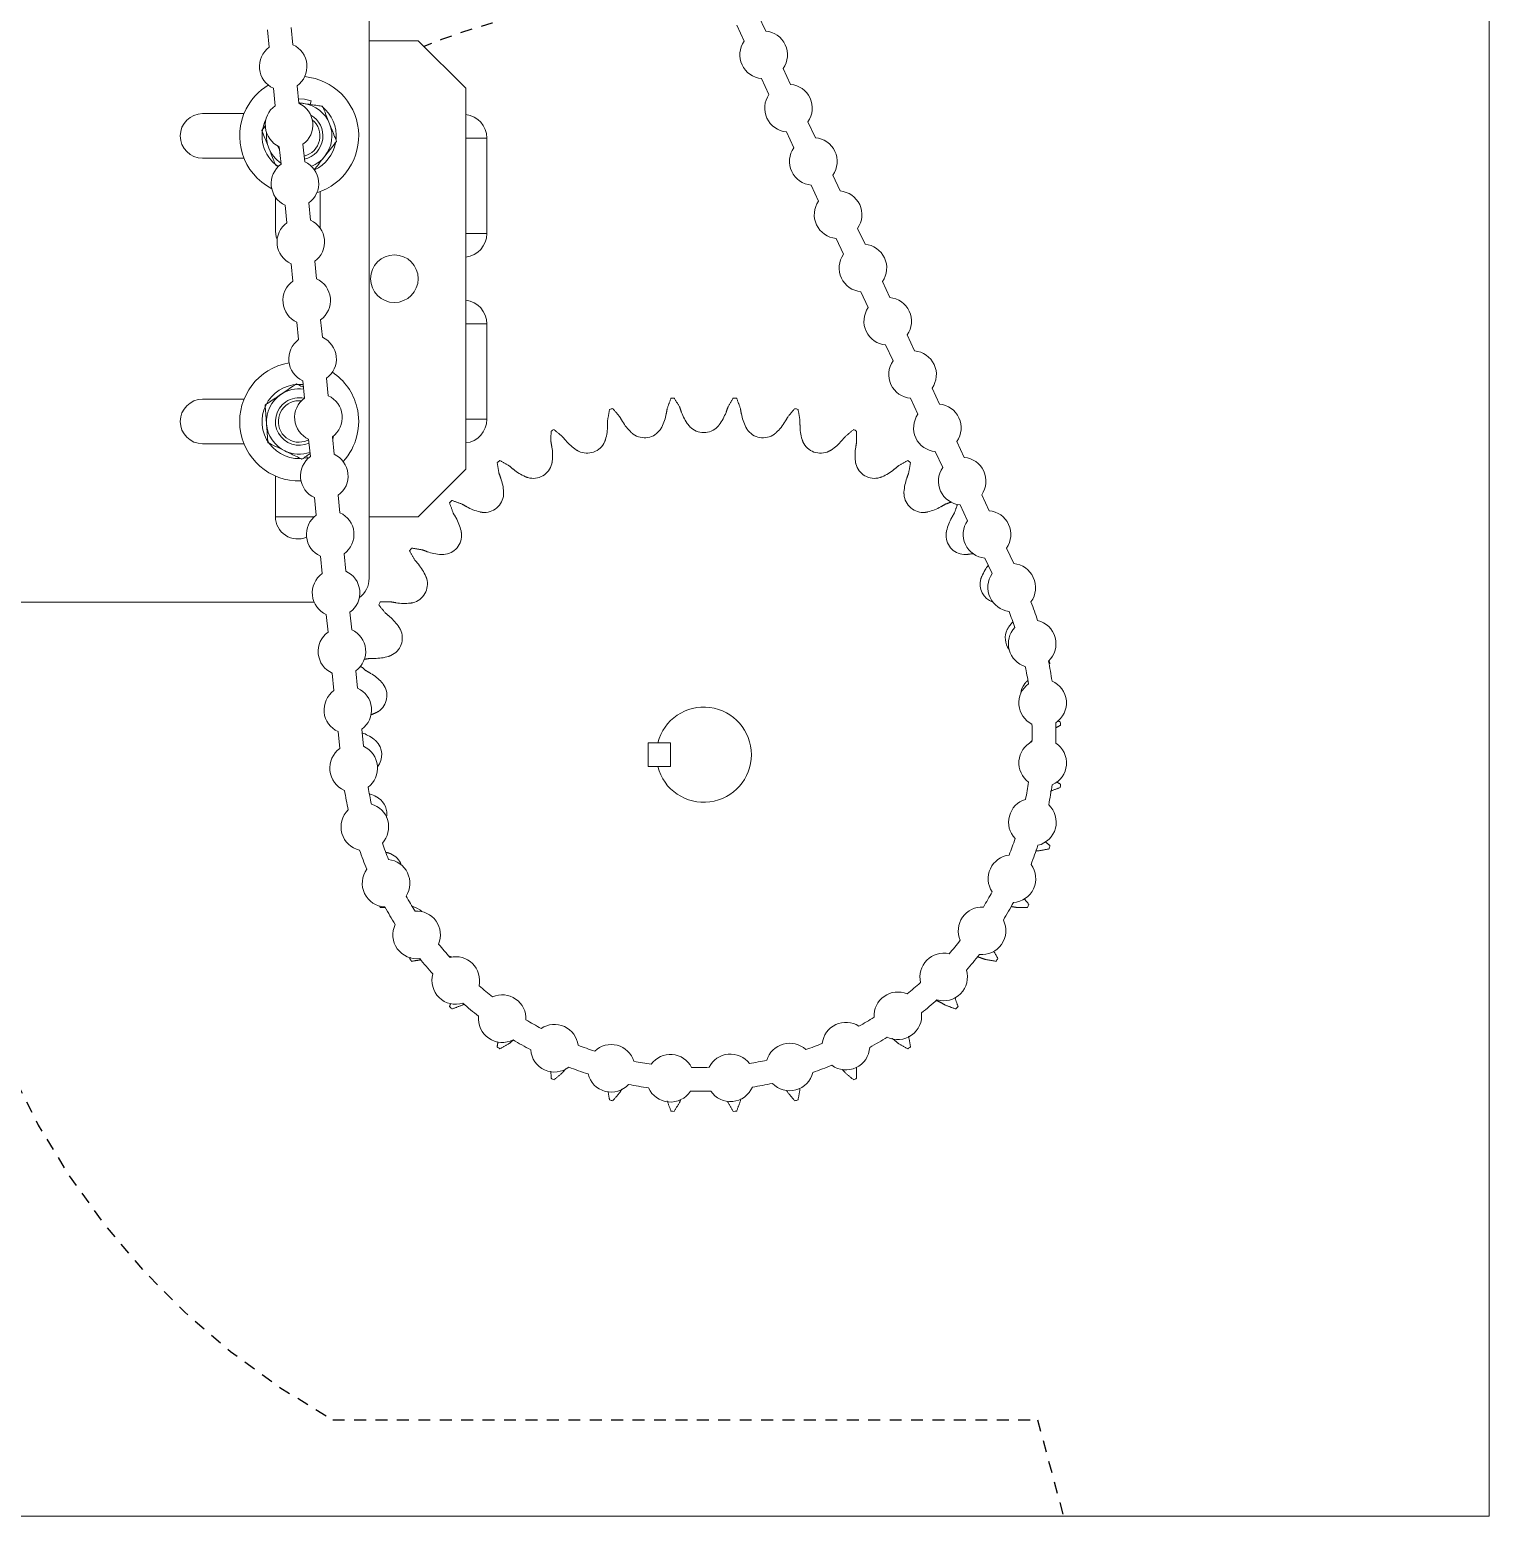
# Model space of a CAD drawing. Extents: x 19.7 to 49.9, y 8.2 to 37.5.
# Drawn here: x 34.61 to 49.94, y 8.23 to 23.85 of the extents above; entities that cross this region are included whole.
import ezdxf

# ---------------------------------------------------------------- set-up
doc = ezdxf.new("R2010")
doc.units = 0
doc.header["$LTSCALE"] = 0.5
doc.header["$MEASUREMENT"] = 0
doc.linetypes.add('HIDDEN', pattern=[0.375, 0.25, -0.125])
doc.layers.get('0').update_dxf_attribs({"linetype": 'CONTINUOUS'})
for name, color, linetype in [('DIM', 1, 'CONTINUOUS'), ('HID', 2, 'HIDDEN'), ('OBJ', 3, 'CONTINUOUS')]:
    doc.layers.add(name, color=color, linetype=linetype)

msp = doc.modelspace()

# ---------------------------------------------------------------- linework, layer by layer
at = {"color": 7, "linetype": 'Continuous', "lineweight": 15}
msp.add_line((45.5609647, 8.2324701), (46.9359646, 8.2324701), dxfattribs=at)
at = {"layer": 'DIM', "lineweight": 15}
for p, q in [((39.4067775, 22.7097247), (39.1859646, 22.7097247)), ((39.4067775, 21.7063063), (39.4067775, 22.7097247)), ((39.4067775, 21.7063063), (39.1859646, 21.7063063)), ((39.4067775, 20.7586389), (39.1859646, 20.7586389)), ((39.4067775, 20.7586389), (39.4067775, 19.7552205)), ((39.4067775, 19.7552205), (39.1859646, 19.7552205))]:
    msp.add_line(p, q, dxfattribs=at)
for centre, start, end in [((39.1567776, 22.709725), 0, 83.29551254), ((39.1567776, 21.706306), 276.70448746, 0), ((39.1567776, 20.7586392), 0, 83.29551254), ((39.1567776, 19.7552202), 276.70448746, 0)]:
    msp.add_arc(centre, 0.2499999, start, end, dxfattribs=at)
at = {"layer": 'HID'}
for p, q in [((37.7881827, 9.2462482), (45.1914341, 9.2462482)), ((45.1914341, 9.2462482), (45.4630752, 8.2324701))]:
    msp.add_line(p, q, dxfattribs=at)
for start, end in [(90, 111.56257057), (168.44457046, 240.84180296)]:
    msp.add_arc((41.6859647, 16.2324719), 8.0000016, start, end, dxfattribs=at)
at = {"layer": 'OBJ', "linetype": 'Continuous', "lineweight": 15}
for p, q in [((38.1707146, 25.7150006), (38.1707146, 18.0850006)), ((49.9359645, 8.2324701), (49.9359645, 24.2324735)), ((42.109921, 23.7276127), (42.0320425, 23.8948577)), ((42.3365542, 23.8331458), (42.2586757, 24.0003908)), ((37.1034981, 23.8476574), (37.1219398, 23.6640939)), ((37.352246, 23.8726491), (37.3706877, 23.6890856)), ((38.6859645, 23.7324703), (38.1707146, 23.7324703)), ((39.1859647, 23.2324718), (38.6859645, 23.7324703)), ((42.5972227, 23.2733643), (42.5193442, 23.4406093)), ((42.3705896, 23.1678313), (42.292711, 23.3350716)), ((37.1652241, 23.2332509), (37.1836658, 23.0496873)), ((37.413972, 23.2582426), (37.4324137, 23.0746791)), ((39.1859647, 19.2324698), (39.1859647, 23.2324718)), ((36.8564228, 22.9664708), (36.4207146, 22.9664708)), ((37.5633609, 23.1010788), (37.550269, 23.0631993)), ((42.857891, 22.7135782), (42.7800125, 22.8808232)), ((37.475698, 22.643836), (37.4941397, 22.4602725)), ((42.6312578, 22.6080451), (42.5533793, 22.7752901)), ((36.4207146, 22.4984711), (36.8564228, 22.4984711)), ((37.2088968, 22.6278742), (37.2297309, 22.5911634)), ((37.2269501, 22.6188443), (37.2453918, 22.4352808)), ((42.8919263, 22.0482636), (42.8140475, 22.2155039)), ((43.1185595, 22.1537967), (43.040681, 22.321037)), ((37.1867146, 22.0888229), (37.1867146, 21.7324716)), ((37.537424, 22.0294295), (37.5558651, 21.8458659)), ((37.6547149, 21.7658174), (37.6547149, 22.1470055)), ((37.2886761, 22.0044378), (37.3071178, 21.8208742)), ((43.3792279, 21.5940105), (43.3013492, 21.7612555)), ((43.1525946, 21.4884774), (43.0747161, 21.6557224)), ((37.59915, 21.4150229), (37.6175911, 21.2314594)), ((37.3504021, 21.3900312), (37.3688432, 21.2064677)), ((43.413263, 20.9286913), (43.3353843, 21.0959363)), ((43.6398963, 21.034229), (43.5620176, 21.2014693)), ((37.4121281, 20.7756247), (37.4305692, 20.5920611)), ((37.6608755, 20.8006117), (37.6793171, 20.6170481)), ((43.9005647, 20.4744429), (43.822686, 20.6416879)), ((43.6739314, 20.3689098), (43.5960528, 20.5361548)), ((37.4738536, 20.1612181), (37.4922952, 19.9776546)), ((37.7226015, 20.1862051), (37.7410431, 20.0026416)), ((44.1612329, 19.9146567), (44.0833544, 20.0819017)), ((36.8564228, 19.9664705), (36.4207146, 19.9664705)), ((43.9345997, 19.8091236), (43.8567212, 19.9763686)), ((37.5355796, 19.5468069), (37.5540212, 19.363248)), ((37.7843275, 19.5717986), (37.8027691, 19.388235)), ((44.4219013, 19.3548752), (44.3440228, 19.5221202)), ((36.4207146, 19.4984708), (36.8564228, 19.4984708)), ((37.5146522, 19.3702316), (37.5187512, 19.3513599)), ((44.1952681, 19.2493421), (44.1173896, 19.4165871)), ((37.4841049, 19.3454558), (37.5187512, 19.3513599)), ((38.6859645, 18.7324713), (39.1859647, 19.2324698)), ((37.1867146, 19.159325), (37.1867146, 18.7324713)), ((37.5973056, 18.9324003), (37.6157472, 18.7488368)), ((37.8460535, 18.957392), (37.8644951, 18.7738285)), ((44.6825698, 18.795089), (44.6046912, 18.962334)), ((44.4559365, 18.689556), (44.378058, 18.856801)), ((37.1867146, 18.7324713), (37.5953444, 18.7324713)), ((38.1707146, 18.7324713), (38.6859645, 18.7324713)), ((37.6590316, 18.3179937), (37.6774732, 18.1344302)), ((37.9077795, 18.3429855), (37.9262211, 18.1594219)), ((44.7143619, 18.1345898), (44.6387263, 18.2970148)), ((44.9409952, 18.2401229), (44.8653596, 18.4025525)), ((37.5928663, 17.834999), (30.4207145, 17.834999)), ((37.7207576, 17.7035872), (37.7391993, 17.5200237)), ((37.9695055, 17.7285789), (37.9879472, 17.5450154)), ((37.7824836, 17.0891806), (37.8009253, 16.9056171)), ((38.0312315, 17.1141723), (38.0496732, 16.9306088)), ((37.8442096, 16.4747741), (37.8621673, 16.2960258)), ((38.0929575, 16.4997658), (38.1109152, 16.3210176)), ((41.2018416, 16.3574703), (41.1029648, 16.3574703)), ((41.1029648, 16.3574703), (41.1029648, 16.1074734)), ((41.3359647, 16.3574703), (41.2018416, 16.3574703)), ((41.3359647, 16.1074734), (41.3359647, 16.3574703)), ((45.1302989, 16.3776232), (45.1111231, 16.3561045)), ((41.1029648, 16.1074734), (41.2018416, 16.1074734)), ((41.2018416, 16.1074734), (41.3359647, 16.1074734)), ((33.6859649, 8.2324701), (49.9359645, 8.2324701))]:
    msp.add_line(p, q, dxfattribs=at)
at = {"layer": 'OBJ', "linetype": 'Continuous', "lineweight": 15, "flags": 128}
for points in [[(37.5633609, 23.1010788), (37.4906596, 23.1186175), (37.4276207, 23.1223815)], [(37.4322606, 23.0761997), (37.4406991, 23.0761903), (37.4855228, 23.0726328)], [(37.1867146, 21.7324716), (37.1946879, 21.6719096), (37.2044124, 21.6432008)], [(37.4359647, 19.5137239), (37.4925815, 19.5211769), (37.5364478, 19.5381665)], [(37.7855542, 19.5595913), (37.7869229, 19.5623885), (37.7948351, 19.5797912)], [(39.035145, 14.106109), (39.0315488, 14.1079957), (39.0070159, 14.1185696)]]:
    msp.add_lwpolyline(points, dxfattribs=at)
at = {"layer": 'OBJ', "linetype": 'Continuous', "lineweight": 15}
msp.add_circle((38.4359647, 21.2324719), 0.25, dxfattribs=at)
for centre, radius, start, end in [((42.3146326, 23.5841106), 0.25, 324.96945428, 84.96945428), ((37.2679558, 23.4611692), 0.25, 125.73692791, 245.73692791), ((37.2679558, 23.4611692), 0.25, 305.73692791, 65.73692791), ((42.3146326, 23.5841106), 0.25, 144.96945428, 264.96945428), ((37.4359647, 22.7324719), 0.625, 287.31800176, 84.65574122), ((42.575301, 23.0243265), 0.25, 324.96945428, 84.96945428), ((37.4359647, 22.7324719), 0.625, 121.31079612, 153.1144363), ((42.575301, 23.0243265), 0.25, 144.96945428, 264.96945428), ((36.4207147, 22.7324719), 0.234, 90, 270), ((37.4359647, 22.7324719), 0.625, 153.1144363, 242.49956263), ((37.3296817, 22.846762), 0.25, 125.73692791, 245.73692791), ((37.3296817, 22.846762), 0.25, 305.73692791, 65.73692791), ((37.4359647, 22.7324719), 0.34375, 21.71086474, 81.71086474), ((37.4359647, 22.7324719), 0.39, 354.53668721, 52.05759426), ((37.4359647, 22.7324719), 0.39, 153.51240079, 235.65913368), ((37.4359647, 22.7324719), 0.21875, 283.7977223, 51.09637655), ((37.4359647, 22.7324719), 0.25, 282.78463778, 61.10940278), ((37.4359647, 22.7324719), 0.34375, 321.71086474, 21.71086474), ((37.4359647, 22.7324719), 0.34375, 174.69418581, 201.71086474), ((37.4359647, 22.7324719), 0.39, 294.15843071, 349.15922088), ((42.8359694, 22.4645424), 0.25, 324.96945428, 84.96945428), ((37.4359647, 22.7324719), 0.34375, 201.71086474, 236.09114857), ((37.4359647, 22.7324719), 0.34375, 291.83637205, 321.71086474), ((42.8359694, 22.4645424), 0.25, 144.96945428, 264.96945428), ((37.3914077, 22.2323548), 0.25, 125.73692791, 245.73692791), ((37.3914077, 22.2323548), 0.25, 305.73692791, 65.73692791), ((43.0966378, 21.9047583), 0.25, 144.96945428, 264.96945428), ((43.0966378, 21.9047583), 0.25, 324.96945428, 84.96945428), ((37.4531336, 21.6179477), 0.25, 125.73692791, 245.73692791), ((37.4531336, 21.6179477), 0.25, 305.73692791, 65.73692791), ((43.3573061, 21.3449742), 0.25, 324.96945428, 84.96945428), ((43.3573061, 21.3449742), 0.25, 144.96945428, 264.96945428), ((37.5148596, 21.0035405), 0.25, 125.73692791, 245.73692791), ((37.5148596, 21.0035405), 0.25, 305.73692791, 65.73692791), ((43.6179745, 20.7851901), 0.25, 144.96945428, 264.96945428), ((43.6179745, 20.7851901), 0.25, 324.96945428, 84.96945428), ((37.5765855, 20.3891334), 0.25, 305.73692791, 65.73692791), ((37.5765855, 20.3891334), 0.25, 125.73692791, 245.73692791), ((43.8786429, 20.225406), 0.25, 324.96945428, 84.96945428), ((37.4359647, 19.7324719), 0.625, 99.76829823, 271.80218828), ((43.8786429, 20.225406), 0.25, 144.96945428, 264.96945428), ((37.4359647, 19.7324719), 0.625, 14.06466285, 56.05758873), ((37.4359647, 19.7324719), 0.39, 83.81628562, 271.23135399), ((37.4359647, 19.7324719), 0.34375, 124.23355516, 184.23355516), ((37.4359647, 19.7324719), 0.34375, 82.18373688, 124.23355516), ((37.6383115, 19.7747262), 0.25, 305.73692791, 65.73692791), ((36.4207147, 19.7324719), 0.234, 90, 270), ((37.4359647, 19.7324719), 0.25, 124.23355516, 294.53467428), ((37.4359647, 19.7324719), 0.21875, 83.70520664, 270), ((37.4359647, 19.7324719), 0.25, 77.37502453, 124.23355516), ((37.6383115, 19.7747262), 0.25, 125.73692791, 245.73692791), ((37.4359647, 19.7324719), 0.625, 317.74845855, 14.06466285), ((41.6859647, 16.2324719), 3.7593913, 104.73026605, 105.26973395), ((41.6859647, 16.2324719), 3.7593913, 94.73026605, 95.26973395), ((41.6859647, 16.2324719), 3.7593913, 84.73026605, 85.26973395), ((41.6859647, 16.2324719), 3.7593913, 74.73026605, 75.26973395), ((44.1393113, 19.6656219), 0.25, 324.96945428, 84.96945428), ((37.4359647, 19.7324719), 0.34375, 184.23355516, 244.23355516), ((41.6859647, 19.8180073), 0.2025, 224.20993953, 315.79006047), ((44.1393113, 19.6656219), 0.25, 144.96945428, 264.96945428), ((41.6859647, 16.2324719), 3.7593913, 114.73026605, 115.26973395), ((41.063343, 19.763535), 0.2025, 234.20993953, 325.79006047), ((42.3085864, 19.763535), 0.2025, 214.20993953, 305.79006047), ((41.6859647, 16.2324719), 3.7593913, 64.73026605, 65.26973395), ((37.4359647, 19.7324719), 0.34375, 244.23355516, 289.29011894), ((37.7000374, 19.160319), 0.25, 125.73692791, 245.73692791), ((37.7000374, 19.160319), 0.25, 305.73692791, 65.73692791), ((40.4596393, 19.6017731), 0.2025, 244.20993953, 335.79006047), ((42.91229, 19.6017731), 0.2025, 204.20993953, 295.79006047), ((41.6859647, 16.2324719), 3.7593913, 124.73026605, 125.26973395), ((39.893197, 19.3376366), 0.2025, 254.20993953, 345.79006047), ((43.4787324, 19.3376366), 0.2025, 194.20993953, 285.79006047), ((41.6859647, 16.2324719), 3.7593913, 54.73026605, 55.26973395), ((44.3999797, 19.1058378), 0.25, 144.96945428, 264.96945428), ((44.3999797, 19.1058378), 0.25, 324.96945428, 84.96945428), ((41.6859647, 16.2324719), 3.7593913, 134.73026605, 135.26973395), ((39.3812269, 18.9791514), 0.2025, 264.20993953, 355.79006047), ((43.9907024, 18.9791514), 0.2025, 184.20993953, 275.79006047), ((37.7617634, 18.5459119), 0.25, 125.73692791, 245.73692791), ((37.7617634, 18.5459119), 0.25, 305.73692791, 65.73692791), ((44.660648, 18.5460536), 0.25, 324.96945428, 84.96945428), ((37.4207147, 18.7324719), 0.234, 180, 293.32654419), ((44.660648, 18.5460536), 0.25, 144.96945428, 264.96945428), ((38.9392852, 18.5372096), 0.2025, 274.20993953, 5.79006047), ((44.4326441, 18.5372096), 0.2025, 174.20993953, 265.79006047), ((41.6859647, 16.2324719), 3.7593913, 144.73026605, 145.26973395), ((37.8234893, 17.9315047), 0.25, 125.73692791, 245.73692791), ((37.8234893, 17.9315047), 0.25, 305.73692791, 65.73692791), ((44.9190734, 17.9910863), 0.25, 144.9694461, 205.57866633), ((44.9190734, 17.9910863), 0.25, 24.36090906, 84.9694461), ((37.9207147, 18.085), 0.25, 306.34075408, 0), ((38.5807999, 18.0252396), 0.2025, 284.20993953, 15.79006047), ((44.7911294, 18.0252396), 0.2025, 164.20993953, 250.18329414), ((44.9213164, 17.9862695), 0.25, 323.19993457, 25.57866633), ((41.6859647, 16.2324719), 3.7593913, 154.73026605, 155.26973395), ((44.9213164, 17.9862695), 0.25, 204.36090906, 263.17058717), ((41.6244795, 16.4564068), 3.7595, 18.37128368, 21.53678267), ((41.6244795, 16.4564068), 3.5095, 18.4888081, 21.419317), ((37.8852153, 17.3170976), 0.25, 125.73692791, 245.73692791), ((37.8852153, 17.3170976), 0.25, 305.73692791, 65.73692791), ((38.3166635, 17.4587972), 0.2025, 294.20993953, 25.79006047), ((45.0552658, 17.4587972), 0.2025, 154.20993953, 216.23472648), ((45.1348917, 17.3979992), 0.25, 136.73666988, 253.29318594), ((45.1348917, 17.3979992), 0.25, 313.3225627, 76.70729313), ((41.6244795, 16.4564068), 3.7595, 8.40928368, 11.65857214), ((41.6859647, 16.2324719), 3.7593913, 14.73026605, 15.26973395), ((41.6244795, 16.4564068), 3.5095, 8.5268081, 11.54104773), ((37.9469412, 16.7026904), 0.25, 125.73692791, 245.73692791), ((37.9469412, 16.7026904), 0.25, 305.73692791, 65.73692791), ((38.1549016, 16.8550936), 0.2025, 304.20993953, 35.79006047), ((45.244855, 16.7765188), 0.25, 126.77466988, 243.33118594), ((45.2170277, 16.8550936), 0.2025, 144.20993953, 173.97986243), ((45.244855, 16.7765188), 0.25, 303.3605627, 66.74529313), ((41.6859647, 16.2324719), 0.5, 194.47751219, 165.52248781), ((41.6244795, 16.4564068), 3.5095, 358.5648081, 1.57904773), ((41.6244795, 16.4564068), 3.7595, 358.44728368, 1.69657214), ((41.6859647, 16.2324719), 3.7593913, 4.73026605, 5.26973395), ((38.0081835, 16.0930983), 0.25, 125.73692791, 186.2914779), ((38.0081835, 16.0930983), 0.25, 5.18237793, 65.73692791), ((38.1004293, 16.2324719), 0.2025, 321.12626994, 45.79006047), ((45.2456473, 16.1453856), 0.25, 116.81266988, 233.36918594), ((45.2456473, 16.1453856), 0.25, 293.3985627, 56.78329313), ((38.0086672, 16.0882832), 0.25, 307.53579502, 6.2914779), ((38.0086672, 16.0882832), 0.25, 185.18237793, 247.50644762), ((41.6244795, 16.4564068), 3.5095, 348.6028081, 351.61704773), ((41.6244795, 16.4564068), 3.7595, 189.16959952, 192.34257214), ((41.6244795, 16.4564068), 3.5095, 189.28706519, 192.22504773), ((38.1549016, 15.6098502), 0.2025, 349.81829872, 55.79006047), ((41.6244795, 16.4564068), 3.7595, 348.48528368, 351.73457214), ((41.6859647, 16.2324719), 3.7593913, 354.73026605, 355.26973395), ((38.125558, 15.4729749), 0.25, 134.0065627, 257.39129313), ((38.125558, 15.4729749), 0.25, 317.42066988, 73.97718594), ((45.1372448, 15.523631), 0.25, 106.85066988, 223.40718594), ((45.1372448, 15.523631), 0.25, 283.4365627, 46.82129313), ((41.6244795, 16.4564068), 3.5095, 199.1728081, 202.18704773), ((41.6244795, 16.4564068), 3.5095, 338.6408081, 341.65504773), ((41.6244795, 16.4564068), 3.7595, 199.05528368, 202.30457214), ((38.3166635, 15.0061466), 0.2025, 20.18310207, 65.79006047), ((44.9229163, 14.930004), 0.25, 96.88866988, 213.44518594), ((41.6244795, 16.4564068), 3.7595, 338.52328368, 341.77257214), ((41.6859647, 16.2324719), 3.7593913, 344.73026605, 345.26973395), ((38.348441, 14.8825065), 0.25, 143.9685627, 267.35329313), ((38.348441, 14.8825065), 0.25, 327.38266988, 83.93918594), ((44.9229163, 14.930004), 0.25, 273.4745627, 36.85929313), ((41.6244795, 16.4564068), 3.5095, 209.1348081, 212.14904773), ((41.6244795, 16.4564068), 3.5095, 328.6788081, 331.69304773), ((41.6244795, 16.4564068), 3.7595, 328.56128368, 331.81057214), ((41.6859647, 16.2324719), 3.7593913, 205.02491603, 205.26973395), ((41.6244795, 16.4564068), 3.7595, 209.01728368, 212.26657214), ((38.5807999, 14.4397042), 0.2025, 45.37604321, 75.79006047), ((38.6701117, 14.3394984), 0.25, 337.34466988, 93.90118594), ((44.6091247, 14.382405), 0.25, 86.92666988, 203.48318594), ((41.6859647, 16.2324719), 3.7593913, 334.73026605, 335.26973395), ((38.6701117, 14.3394984), 0.25, 153.9305627, 277.31529313), ((44.6091247, 14.382405), 0.25, 263.5125627, 26.89729313), ((41.6244795, 16.4564068), 3.5095, 219.0968081, 222.11104773), ((41.6244795, 16.4564068), 3.5095, 318.7168081, 321.73104773), ((41.6859647, 16.2324719), 3.7593913, 214.73026605, 215.26973395), ((41.6244795, 16.4564068), 3.7595, 218.97928368, 222.22857214), ((39.0808701, 13.8603248), 0.25, 347.30666988, 103.86318594), ((44.2053324, 13.8973467), 0.25, 76.96466988, 193.52118594), ((41.6244795, 16.4564068), 3.7595, 318.59928368, 321.84857214), ((41.6859647, 16.2324719), 3.7593913, 324.73026605, 325.26973395), ((39.0808701, 13.8603248), 0.25, 163.8925627, 287.27729313), ((44.2053324, 13.8973467), 0.25, 253.5505627, 16.93529313), ((41.6244795, 16.4564068), 3.5095, 229.0588081, 232.07304773), ((41.6244795, 16.4564068), 3.5095, 308.7548081, 311.76904773), ((41.6859647, 16.2324719), 3.7593913, 224.73026605, 225.26973395), ((41.6244795, 16.4564068), 3.7595, 228.94128368, 232.19057214), ((39.56833, 13.459435), 0.25, 357.26866988, 113.82518594), ((43.7237156, 13.4894557), 0.25, 67.00266988, 183.55918594), ((41.6244795, 16.4564068), 3.7595, 308.63728368, 311.88657214), ((41.6859647, 16.2324719), 3.7593913, 314.73026605, 315.26973395), ((39.56833, 13.459435), 0.25, 173.8545627, 297.23929313), ((41.6244795, 16.4564068), 3.5095, 239.0208081, 242.03504773), ((41.6244795, 16.4564068), 3.5095, 298.7928081, 301.80704773), ((43.7237156, 13.4894557), 0.25, 243.5885627, 6.97329313), ((40.1177923, 13.1489177), 0.25, 7.23066988, 123.78718594), ((43.1787971, 13.171032), 0.25, 57.04066988, 173.59718594), ((41.6859647, 16.2324719), 3.7593913, 234.73026605, 235.26973395), ((41.6244795, 16.4564068), 3.7595, 238.90328368, 242.15257214), ((40.1177923, 13.1489177), 0.25, 183.8165627, 307.20129313), ((41.6244795, 16.4564068), 3.5095, 248.9828081, 251.99704773), ((40.7126881, 12.9381363), 0.25, 17.19266988, 133.74918594), ((42.5870088, 12.9516774), 0.25, 47.07866988, 163.63518594), ((41.6244795, 16.4564068), 3.5095, 288.8308081, 291.84504773), ((43.1787971, 13.171032), 0.25, 233.6265627, 357.01129313), ((41.6244795, 16.4564068), 3.7595, 298.67528368, 301.92457214), ((41.6859647, 16.2324719), 3.7593913, 304.73026605, 305.26973395), ((41.6244795, 16.4564068), 3.5095, 258.9448081, 261.95904773), ((41.3350786, 12.833447), 0.25, 27.15466988, 143.71118594), ((41.9661959, 12.8380065), 0.25, 37.11666988, 153.67318594), ((41.6244795, 16.4564068), 3.5095, 278.8688081, 281.88304773), ((41.6244795, 16.4564068), 3.7595, 288.71328368, 291.96257214), ((41.6859647, 16.2324719), 3.7593913, 244.73026605, 245.26973395), ((41.6244795, 16.4564068), 3.7595, 248.86528368, 252.11457214), ((40.7126881, 12.9381363), 0.25, 193.7785627, 317.16329313), ((41.6244795, 16.4564068), 3.5095, 268.9068081, 271.92104773), ((42.5870088, 12.9516774), 0.25, 223.6645627, 347.04929313), ((41.6859647, 16.2324719), 3.7593913, 294.73026605, 295.26973395), ((41.6244795, 16.4564068), 3.7595, 258.82728368, 262.07657214), ((41.3350786, 12.833447), 0.25, 203.7405627, 327.12529313), ((41.6244795, 16.4564068), 3.7595, 268.78928368, 272.03857214), ((41.9661959, 12.8380065), 0.25, 213.7025627, 337.08729313), ((41.6244795, 16.4564068), 3.7595, 278.75128368, 282.00057214), ((41.6859647, 16.2324719), 3.7593913, 254.73026605, 255.26973395), ((41.6859647, 16.2324719), 3.7593913, 284.73026605, 285.26973395), ((41.6859647, 16.2324719), 3.7593913, 264.73026605, 265.26973395), ((41.6859647, 16.2324719), 3.7593913, 274.73026605, 275.26973395)]:
    msp.add_arc(centre, radius, start, end, dxfattribs=at)
for points, knots in [([(37.4354215, 23.0799308), (37.4467191, 23.0782852), (37.4632651, 23.0758752), (37.4801628, 23.0734136), (37.4855228, 23.0726328)], [0, 0, 0, 0, 0.6827986035, 1, 1, 1, 1]), ([(37.4855228, 23.0726328), (37.5095942, 23.0691257), (37.5585595, 23.0619916), (37.6242584, 23.0524204), (37.6644608, 23.0465614), (37.6819137, 23.0440179)], [0, 0, 0, 0, 0.353661993, 0.7194089119, 1, 1, 1, 1]), ([(37.6819137, 23.0440179), (37.6881455, 23.0283679), (37.7027566, 22.9916748), (37.7272573, 22.9301343), (37.7458808, 22.8833637), (37.7553301, 22.859633)], [0, 0, 0, 0, 0.2681309139, 0.6286605681, 1, 1, 1, 1]), ([(37.7553301, 22.859633), (37.7554859, 22.8592419), (37.7643772, 22.8369302), (37.7822818, 22.7919323), (37.8067218, 22.7305617), (37.8218576, 22.692549), (37.8287464, 22.6752482)], [0, 0, 0, 0, 0.00612634794, 0.34949663476, 0.70393517322, 1, 1, 1, 1]), ([(37.043183, 22.7896985), (37.0494146, 22.7740467), (37.064024, 22.7373522), (37.0885296, 22.6758132), (37.1071508, 22.6290415), (37.1165994, 22.6053089)], [0, 0, 0, 0, 0.2681449916, 0.6286480669, 1, 1, 1, 1]), ([(37.8287464, 22.6752482), (37.8110103, 22.6527806), (37.774915, 22.6070564), (37.7324053, 22.5532163), (37.7091209, 22.5237165), (37.705772, 22.5194735)], [0, 0, 0, 0, 0.45269040489, 0.92128078108, 1, 1, 1, 1]), ([(37.1165994, 22.6053089), (37.1167553, 22.6049178), (37.125646, 22.5826074), (37.1435523, 22.5376118), (37.167992, 22.4762414), (37.1831271, 22.4382265), (37.1900158, 22.420924)], [0, 0, 0, 0, 0.0061263573, 0.3494761201, 0.7039151986, 1, 1, 1, 1]), ([(37.705772, 22.5194735), (37.6907042, 22.500387), (37.6600537, 22.4615617), (37.6219028, 22.4132338), (37.5995904, 22.3849728), (37.5915428, 22.3747797)], [0, 0, 0, 0, 0.3820290812, 0.7771123854, 1, 1, 1, 1]), ([(37.2425823, 20.0166698), (37.242234, 20.016432), (37.2223987, 20.0028887), (37.1823285, 19.9756904), (37.1277259, 19.9385123), (37.0938982, 19.9154936), (37.0785017, 19.9050167)], [0, 0, 0, 0, 0.0061364461, 0.3494901056, 0.7039230929, 1, 1, 1, 1]), ([(37.4066622, 20.1283182), (37.392735, 20.1188405), (37.3600826, 20.0966201), (37.3053209, 20.0593565), (37.2637001, 20.0310381), (37.2425823, 20.0166698)], [0, 0, 0, 0, 0.26814566411, 0.62866672124, 1, 1, 1, 1]), ([(37.4807521, 20.0925554), (37.4720064, 20.0967763), (37.4464305, 20.1091198), (37.4224455, 20.1206987), (37.4066622, 20.1283182)], [0, 0, 0, 0, 0.3419532059, 1, 1, 1, 1]), ([(37.0785017, 19.9050167), (37.0806149, 19.8764717), (37.0849156, 19.8183769), (37.0899792, 19.7499657), (37.0927534, 19.7124861), (37.0931524, 19.7070964)], [0, 0, 0, 0, 0.45267908462, 0.92129328104, 1, 1, 1, 1]), ([(37.0931524, 19.7070964), (37.0949481, 19.6828364), (37.0986009, 19.6334889), (37.1035029, 19.5672774), (37.1065017, 19.5267611), (37.1078036, 19.5091714)], [0, 0, 0, 0, 0.3536709373, 0.7194044392, 1, 1, 1, 1]), ([(40.6536323, 19.5436952), (40.6598979, 19.5677958), (40.6726212, 19.6167357), (40.674583, 19.6663451), (40.6755787, 19.6915241)], [0, 0, 0, 0, 0.4924536119, 1, 1, 1, 1]), ([(40.8314589, 19.7332896), (40.8444771, 19.7126187), (40.8709251, 19.6706237), (40.9063772, 19.6345575), (40.9243791, 19.6162439)], [0, 0, 0, 0, 0.4922214983, 1, 1, 1, 1]), ([(41.2443035, 19.6726524), (41.2546587, 19.6952981), (41.275687, 19.7412843), (41.2862338, 19.7897986), (41.2915868, 19.8144223)], [0, 0, 0, 0, 0.4924442696, 1, 1, 1, 1]), ([(41.4523516, 19.8284881), (41.4615825, 19.8058701), (41.4803362, 19.7599191), (41.5089867, 19.7182432), (41.5235348, 19.697081)], [0, 0, 0, 0, 0.4922200648, 1, 1, 1, 1]), ([(41.8483945, 19.697081), (41.8625248, 19.7175848), (41.891219, 19.7592216), (41.9100301, 19.8051679), (41.9195778, 19.8284881)], [0, 0, 0, 0, 0.4924466148, 1, 1, 1, 1]), ([(42.0803425, 19.8144223), (42.0855055, 19.790545), (42.0959946, 19.742036), (42.1169733, 19.6960189), (42.1276258, 19.6726524)], [0, 0, 0, 0, 0.4922233194, 1, 1, 1, 1]), ([(42.4475502, 19.6162439), (42.4650263, 19.6339814), (42.500515, 19.6700011), (42.5270185, 19.7119818), (42.5404707, 19.7332896)], [0, 0, 0, 0, 0.49243821006, 1, 1, 1, 1]), ([(42.6963507, 19.6915241), (42.6972888, 19.6671118), (42.6991947, 19.6175175), (42.7118641, 19.5685559), (42.718297, 19.5436952)], [0, 0, 0, 0, 0.49224124949, 1, 1, 1, 1]), ([(40.2365294, 19.5317227), (40.2529396, 19.513625), (40.2862778, 19.4768585), (40.3274552, 19.4474959), (40.3483638, 19.4325865)], [0, 0, 0, 0, 0.49223173572, 1, 1, 1, 1]), ([(43.0235655, 19.4325865), (43.0438564, 19.4470199), (43.0850618, 19.4763302), (43.1184519, 19.5130731), (43.1353996, 19.5317227)], [0, 0, 0, 0, 0.4924322786, 1, 1, 1, 1]), ([(37.1078036, 19.5091714), (37.1335818, 19.4967288), (37.1860442, 19.4714061), (37.2478236, 19.4415885), (37.2816679, 19.4252495), (37.2865354, 19.4228996)], [0, 0, 0, 0, 0.4526876532, 0.9212846776, 1, 1, 1, 1]), ([(37.2865354, 19.4228996), (37.3084422, 19.412325), (37.3530046, 19.3908143), (37.4127948, 19.3619515), (37.4493831, 19.3442934), (37.4652666, 19.3366277)], [0, 0, 0, 0, 0.3536643317, 0.7194161086, 1, 1, 1, 1]), ([(37.5508451, 19.3948572), (37.5377264, 19.3859311), (37.5082491, 19.3658742), (37.4806069, 19.3470657), (37.4652666, 19.3366277)], [0, 0, 0, 0, 0.4450398898, 1, 1, 1, 1]), ([(40.0943278, 19.3141282), (40.0963132, 19.3389501), (40.1003449, 19.3893551), (40.0936626, 19.4385507), (40.090271, 19.4635199)], [0, 0, 0, 0, 0.4924503124, 1, 1, 1, 1]), ([(43.2816586, 19.4635199), (43.2783436, 19.4393172), (43.2716089, 19.3901462), (43.2755834, 19.3397291), (43.2776015, 19.3141282)], [0, 0, 0, 0, 0.4922159897, 1, 1, 1, 1]), ([(39.6856411, 19.2299073), (39.7049443, 19.2149347), (39.7441605, 19.1845165), (39.7898109, 19.1627506), (39.8129909, 19.1516985)], [0, 0, 0, 0, 0.492225806, 1, 1, 1, 1]), ([(43.5589385, 19.1516985), (43.5814275, 19.1623894), (43.6270961, 19.1840996), (43.6663597, 19.2144849), (43.6862885, 19.2299073)], [0, 0, 0, 0, 0.4924384354, 1, 1, 1, 1]), ([(39.5833846, 18.9909255), (39.5810294, 19.0157148), (39.5762466, 19.0660551), (39.5611233, 19.1133442), (39.5534473, 19.1373464)], [0, 0, 0, 0, 0.4924358148, 1, 1, 1, 1]), ([(43.8184822, 19.1373464), (43.8110147, 19.1140855), (43.7958441, 19.0668298), (43.7910031, 19.0164875), (43.788545, 18.9909255)], [0, 0, 0, 0, 0.4922349995, 1, 1, 1, 1]), ([(39.1955308, 18.8370188), (39.217141, 18.8256258), (39.2610437, 18.8024802), (39.30978, 18.7889715), (39.334527, 18.7821121)], [0, 0, 0, 0, 0.4922276611, 1, 1, 1, 1]), ([(44.0374021, 18.7821121), (44.0614061, 18.7887341), (44.1101519, 18.8021817), (44.1540945, 18.8252898), (44.1763984, 18.8370188)], [0, 0, 0, 0, 0.49243194055, 1, 1, 1, 1]), ([(39.1363268, 18.5839102), (39.1297028, 18.6079133), (39.1162511, 18.6566575), (39.0931464, 18.7006016), (39.081419, 18.7229064)], [0, 0, 0, 0, 0.4924271541, 1, 1, 1, 1]), ([(44.2905103, 18.7229064), (44.2791172, 18.7012962), (44.2559711, 18.6573935), (44.2424621, 18.6086572), (44.2356026, 18.5839102)], [0, 0, 0, 0, 0.49222807411, 1, 1, 1, 1]), ([(38.781092, 18.3649875), (38.8043519, 18.3575198), (38.8516066, 18.3423485), (38.9019486, 18.3375104), (38.9275111, 18.3350538)], [0, 0, 0, 0, 0.49222312173, 1, 1, 1, 1]), ([(38.7667387, 18.1054445), (38.7560476, 18.1279347), (38.7343375, 18.1736044), (38.7039512, 18.2128683), (38.6885288, 18.2327966)], [0, 0, 0, 0, 0.4924533374, 1, 1, 1, 1]), ([(44.6744316, 18.2203407), (44.6626605, 18.2050319), (44.6355288, 18.169746), (44.6161576, 18.128689), (44.6051906, 18.1054445)], [0, 0, 0, 0, 0.4338495528, 1, 1, 1, 1]), ([(38.4549155, 17.8281656), (38.479119, 17.8248507), (38.5282905, 17.8181163), (38.5787079, 17.8220919), (38.6043085, 17.8241106)], [0, 0, 0, 0, 0.4922271238, 1, 1, 1, 1]), ([(38.4858501, 17.5700728), (38.4714158, 17.5903627), (38.4421031, 17.6315667), (38.4053625, 17.6649596), (38.386714, 17.6819089)], [0, 0, 0, 0, 0.4924266557, 1, 1, 1, 1]), ([(38.2269131, 17.2428574), (38.2513245, 17.2437948), (38.3009186, 17.2456994), (38.34988, 17.2583695), (38.3747414, 17.2648031)], [0, 0, 0, 0, 0.4922228734, 1, 1, 1, 1]), ([(38.302195, 16.9940572), (38.2844568, 17.0115339), (38.2484361, 17.0470237), (38.2064537, 17.0735274), (38.1851452, 17.0869795)], [0, 0, 0, 0, 0.4924433239, 1, 1, 1, 1]), ([(38.2213539, 16.3949038), (38.2008684, 16.4090745), (38.1613223, 16.4364302), (38.1176805, 16.4543926), (38.0966458, 16.4630503)], [0, 0, 0, 0, 0.5180158462, 1, 1, 1, 1]), ([(38.2457836, 15.7908131), (38.2233317, 15.8019688), (38.1999427, 15.81359), (38.1752576, 15.8198439), (38.1742686, 15.8200945)], [0, 0, 0, 0, 0.95993454, 1, 1, 1, 1])]:
    msp.add_open_spline(points, degree=3, knots=knots, dxfattribs=at)
for points in [[(37.043183, 22.7896985), (37.0830272, 22.8401653)], [(37.2181027, 22.4168315), (37.1900158, 22.420924)], [(40.6757975, 19.7479702), (40.6958783, 19.8591446)], [(40.7300688, 19.8683059), (40.8030452, 19.7820669)], [(41.2915868, 19.8144223), (41.3016046, 19.8699767)], [(41.3016046, 19.8699767), (41.340685, 19.9759744)], [(41.3759467, 19.9790579), (41.4328395, 19.8814564)], [(41.4328395, 19.8814564), (41.4523516, 19.8284881)], [(41.9195778, 19.8284881), (41.9390898, 19.8814564)], [(41.9390898, 19.8814564), (41.9959829, 19.9790579)], [(42.0312444, 19.9759744), (42.070325, 19.8699767)], [(42.070325, 19.8699767), (42.0803425, 19.8144223)], [(42.5688841, 19.7820669), (42.6418608, 19.8683059)], [(42.676051, 19.8591446), (42.6961315, 19.7479702)], [(40.6755787, 19.6915241), (40.6757975, 19.7479702)], [(40.8030452, 19.7820669), (40.8314589, 19.7332896)], [(41.5235348, 19.697081), (41.5408149, 19.676806)], [(41.8311144, 19.676806), (41.8483945, 19.697081)], [(42.5404707, 19.7332896), (42.5688841, 19.7820669)], [(42.6961315, 19.7479702), (42.6963507, 19.6915241)], [(37.7934277, 19.5599246), (37.7860264, 19.5548887)], [(37.7934277, 19.5599246), (37.7920943, 19.5779421)], [(40.0806844, 19.5191494), (40.0811549, 19.6321213)], [(40.090271, 19.4635199), (40.0806844, 19.5191494)], [(40.1132347, 19.6470788), (40.2000779, 19.5748257)], [(40.2000779, 19.5748257), (40.2365294, 19.5317227)], [(40.6443291, 19.5187317), (40.6536323, 19.5436952)], [(40.9243791, 19.6162439), (40.9449174, 19.599273)], [(41.2308071, 19.6496835), (41.2443035, 19.6726524)], [(42.1276258, 19.6726524), (42.1411222, 19.6496835)], [(42.4270119, 19.599273), (42.4475502, 19.6162439)], [(42.718297, 19.5436952), (42.7276, 19.5187317)], [(43.1353996, 19.5317227), (43.1718514, 19.5748257)], [(43.1718514, 19.5748257), (43.2586944, 19.6470788)], [(43.2912449, 19.5191494), (43.2816586, 19.4635199)], [(43.2907744, 19.6321213), (43.2912449, 19.5191494)], [(40.3483638, 19.4325865), (40.3715369, 19.4194453)], [(43.0003927, 19.4194453), (43.0235655, 19.4325865)], [(39.5343468, 19.1904649), (39.515193, 19.3017989)], [(39.5441881, 19.322102), (39.6422588, 19.266022)], [(39.6422588, 19.266022), (39.6856411, 19.2299073)], [(40.0895013, 19.2879256), (40.0943278, 19.3141282)], [(43.2776015, 19.3141282), (43.2824283, 19.2879256)], [(43.6862885, 19.2299073), (43.7296706, 19.266022)], [(43.7296706, 19.266022), (43.8277416, 19.322102)], [(43.8567366, 19.3017989), (43.8375828, 19.1904649)], [(39.5534473, 19.1373464), (39.5343468, 19.1904649)], [(39.8129909, 19.1516985), (39.8380941, 19.1427765)], [(43.5338354, 19.1427765), (43.5589385, 19.1516985)], [(43.8375828, 19.1904649), (43.8184822, 19.1373464)], [(39.0402173, 18.9032503), (39.1465365, 18.8650517)], [(39.5831804, 18.9642864), (39.5833846, 18.9909255)], [(43.788545, 18.9909255), (43.7887488, 18.9642864)], [(39.0533849, 18.7718995), (39.0151886, 18.8782211)], [(39.081419, 18.7229064), (39.0533849, 18.7718995)], [(39.1465365, 18.8650517), (39.1955308, 18.8370188)], [(39.334527, 18.7821121), (39.3607982, 18.7776863)], [(44.0111313, 18.7776863), (44.0374021, 18.7821121)], [(44.1763984, 18.8370188), (44.225393, 18.8650517)], [(44.225393, 18.8650517), (44.2869178, 18.8871571)], [(44.3185446, 18.7718995), (44.2905103, 18.7229064)], [(44.3508056, 18.861696), (44.3185446, 18.7718995)], [(39.140752, 18.5576373), (39.1363268, 18.5839102)], [(44.2356026, 18.5839102), (44.2311773, 18.5576373)], [(38.6524122, 18.2761766), (38.5963346, 18.3742474)], [(38.6166371, 18.4032425), (38.7279734, 18.3840892)], [(38.6885288, 18.2327966), (38.6524122, 18.2761766)], [(38.7279734, 18.3840892), (38.781092, 18.3649875)], [(38.9275111, 18.3350538), (38.9541508, 18.3352556)], [(44.4177784, 18.3352556), (44.4444185, 18.3350538)], [(44.4444185, 18.3350538), (44.5161526, 18.3443794)], [(38.7756589, 18.0803449), (38.7667387, 18.1054445)], [(44.6051906, 18.1054445), (44.5962707, 18.0803449)], [(38.3436132, 17.7183569), (38.2713573, 17.8052014)], [(38.2863165, 17.8372799), (38.3992873, 17.837754)], [(38.3992873, 17.837754), (38.4549155, 17.8281656)], [(38.6043085, 17.8241106), (38.6305087, 17.8289353)], [(38.386714, 17.6819089), (38.3436132, 17.7183569)], [(38.4989936, 17.5469021), (38.4858501, 17.5700728)], [(44.8860795, 17.5700728), (44.872936, 17.5469021)], [(44.9312336, 17.6288467), (44.8860795, 17.5700728)], [(38.1164491, 17.2328841), (38.1704653, 17.2426368)], [(38.1704653, 17.2426368), (38.2269131, 17.2428574)], [(38.3747414, 17.2648031), (38.399705, 17.2741052)], [(38.1363692, 17.1153926), (38.0774861, 17.1652211)], [(38.1851452, 17.0869795), (38.1363692, 17.1153926)], [(38.3191624, 16.9735195), (38.302195, 16.9940572)], [(45.0697346, 16.9940572), (45.0527668, 16.9735195)], [(45.0890074, 17.0116946), (45.0697346, 16.9940572)], [(38.1862693, 16.6495236), (38.2457836, 16.6741352)], [(38.2457836, 16.6741352), (38.2687525, 16.6876284)], [(45.402446, 16.5877131), (45.4294664, 16.577754)], [(45.4325514, 16.5424887), (45.3823998, 16.5132543)], [(38.2416306, 16.3776232), (38.2213539, 16.3949038)], [(45.3899203, 15.9473058), (45.4325514, 15.9224549)], [(38.2687525, 15.7773152), (38.2457836, 15.7908131)], [(45.4294664, 15.8871943), (45.3234694, 15.8481134)], [(45.274008, 15.3170172), (45.3217983, 15.2765752)], [(38.3747414, 15.2001405), (38.3463899, 15.2064717)], [(38.399705, 15.1908384), (38.3747414, 15.2001405)], [(45.2014641, 15.2223068), (45.1742969, 15.2221989)], [(45.312637, 15.2423847), (45.2014641, 15.2223068)], [(45.0510506, 14.7192624), (45.1005721, 14.6597422)], [(38.3400569, 14.6274384), (38.2863165, 14.6276637)], [(44.9726421, 14.6271897), (44.9170139, 14.636778)], [(45.085613, 14.6276637), (44.9726421, 14.6271897)], [(38.5963346, 14.0906962), (38.6035781, 14.1033634)], [(38.7132676, 14.0783247), (38.6166371, 14.0617011)], [(44.5908376, 14.0999561), (44.5598179, 14.108709)], [(44.6439561, 14.0808544), (44.5908376, 14.0999561)], [(44.7552924, 14.0617011), (44.6439561, 14.0808544)], [(44.7305457, 14.1694776), (44.7755949, 14.0906962)], [(39.0151886, 13.5867225), (39.0263176, 13.6177029)], [(39.1465365, 13.5998919), (39.0402173, 13.561698)], [(39.1671676, 13.6116955), (39.1465365, 13.5998919)], [(44.1763984, 13.6279248), (44.131171, 13.6497486)], [(44.225393, 13.5998919), (44.1763984, 13.6279248)], [(44.3317119, 13.561698), (44.225393, 13.5998919)], [(44.3238631, 13.6782415), (44.3567408, 13.5867225)], [(43.8375828, 13.2744787), (43.8567366, 13.1631447)], [(39.515193, 13.1631447), (39.5244956, 13.2172207)], [(39.6422588, 13.1989216), (39.5441881, 13.1428416)], [(39.6856411, 13.2350364), (39.6422588, 13.1989216)], [(43.6862885, 13.2350364), (43.6623828, 13.2522513)], [(43.7296706, 13.1989216), (43.6862885, 13.2350364)], [(43.8277416, 13.1428416), (43.7296706, 13.1989216)], [(40.0811549, 12.8328223), (40.0808481, 12.9064176)], [(40.2000779, 12.8901226), (40.1132347, 12.8178649)], [(40.2365294, 12.933221), (40.2000779, 12.8901226)], [(43.1718514, 12.8901226), (43.1405023, 12.9271901)], [(43.2586944, 12.8178649), (43.1718514, 12.8901226)], [(43.2912449, 12.9457943), (43.2907744, 12.8328223)], [(40.6958783, 12.605799), (40.680631, 12.690217)], [(40.8030452, 12.6828768), (40.7300688, 12.5966378)], [(40.8248578, 12.7203197), (40.8030452, 12.6828768)], [(42.5688841, 12.6828768), (42.5541161, 12.7082299)], [(42.6418608, 12.5966378), (42.5688841, 12.6828768)], [(42.6961315, 12.7169734), (42.676051, 12.605799)], [(42.6961814, 12.7297814), (42.6961315, 12.7169734)], [(41.340685, 12.4889692), (41.3016046, 12.5949669)], [(41.4328395, 12.5834872), (41.3759467, 12.4858858)], [(41.441728, 12.6076153), (41.4328395, 12.5834872)], [(41.9390898, 12.5834872), (41.935813, 12.5923809)], [(41.9959829, 12.4858858), (41.9390898, 12.5834872)], [(42.070325, 12.5949669), (42.0312444, 12.4889692)], [(42.0744862, 12.6180438), (42.070325, 12.5949669)]]:
    msp.add_open_spline(points, degree=1, dxfattribs=at)

doc.saveas('drawing.dxf')
